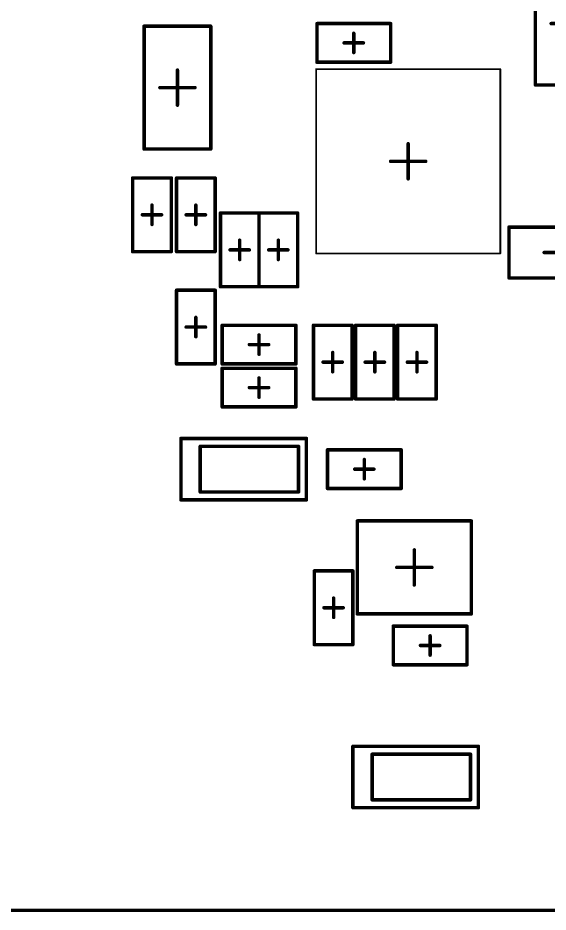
# Model space of a CAD drawing. Header units: millimetres. Extents: x 17 to 252, y 25 to 107.
# Drawn here: x 152.1 to 167.21, y 24.95 to 50.44 of the extents above; entities that cross this region are included whole.
import ezdxf

# ---------------------------------------------------------------- set-up
doc = ezdxf.new("R2010")
doc.units = ezdxf.units.MM
doc.layers.add('Mechanical1', color=6, linetype='Continuous')
doc.layers.add('Mechanical15', color=56, linetype='Continuous')

# ---------------------------------------------------------------- blocks, each defined once
blk = doc.blocks.new('RESC1005X04N_3')
at = {"layer": 'Mechanical15', "const_width": 0.1}
for points in [[(-1.05, -0.55), (-1.05, 0.55)], [(-1.05, 0.55), (1.05, 0.55)], [(1.05, -0.55), (1.05, 0.55)], [(0, -0.275), (0, 0.275)], [(-0.275, 0), (0.275, 0)], [(-1.05, -0.55), (1.05, -0.55)]]:
    blk.add_lwpolyline(points, dxfattribs=at)
at = {"layer": 'Mechanical15', "const_width": 0.05}
for points in [[(-1.075, 0.55, 1), (-1.025, 0.55, 1)], [(-1.075, 0.55, 1), (-1.025, 0.55, 1)], [(1.025, 0.55, 1), (1.075, 0.55, 1)], [(1.025, 0.55, 1), (1.075, 0.55, 1)], [(-0.025, 0.275, 1), (0.025, 0.275, 1)], [(-0.3, 0, 1), (-0.25, 0, 1)], [(0.25, 0, 1), (0.3, 0, 1)], [(-0.025, -0.275, 1), (0.025, -0.275, 1)], [(-1.075, -0.55, 1), (-1.025, -0.55, 1)], [(-1.075, -0.55, 1), (-1.025, -0.55, 1)], [(1.025, -0.55, 1), (1.075, -0.55, 1)], [(1.025, -0.55, 1), (1.075, -0.55, 1)]]:
    blk.add_lwpolyline(points, format="xyb", close=True, dxfattribs=at)
blk = doc.blocks.new('LEDSC16X08X08_2N_4')
at = {"layer": 'Mechanical15', "const_width": 0.1}
for points in [[(-1.95, -0.875), (-1.95, 0.875)], [(-1.925, 0.875), (1.625, 0.875)], [(1.625, -0.875), (1.625, 0.875)], [(-1.4, -0.65), (-1.4, 0.65)], [(-1.4, 0.65), (1.4, 0.65)], [(1.4, -0.65), (1.4, 0.65)], [(-1.4, -0.65), (1.4, -0.65)], [(-1.95, -0.875), (1.625, -0.875)]]:
    blk.add_lwpolyline(points, dxfattribs=at)
at = {"layer": 'Mechanical15', "const_width": 0.05}
for points in [[(-1.975, 0.875, 1), (-1.925, 0.875, 1)], [(-1.95, 0.875, 1), (-1.9, 0.875, 1)], [(1.6, 0.875, 1), (1.65, 0.875, 1)], [(1.6, 0.875, 1), (1.65, 0.875, 1)], [(-1.425, 0.65, 1), (-1.375, 0.65, 1)], [(-1.425, 0.65, 1), (-1.375, 0.65, 1)], [(1.375, 0.65, 1), (1.425, 0.65, 1)], [(1.375, 0.65, 1), (1.425, 0.65, 1)], [(-1.425, -0.65, 1), (-1.375, -0.65, 1)], [(-1.425, -0.65, 1), (-1.375, -0.65, 1)], [(1.375, -0.65, 1), (1.425, -0.65, 1)], [(1.375, -0.65, 1), (1.425, -0.65, 1)], [(-1.975, -0.875, 1), (-1.925, -0.875, 1)], [(-1.975, -0.875, 1), (-1.925, -0.875, 1)], [(1.6, -0.875, 1), (1.65, -0.875, 1)], [(1.6, -0.875, 1), (1.65, -0.875, 1)]]:
    blk.add_lwpolyline(points, format="xyb", close=True, dxfattribs=at)
blk = doc.blocks.new('CAPC1005X06N_14')
at = {"layer": 'Mechanical15', "const_width": 0.1}
for points in [[(-1.05, -0.55), (-1.05, 0.55)], [(1.05, 0.55), (-1.05, 0.55)], [(1.05, -0.55), (1.05, 0.55)], [(0, -0.275), (0, 0.275)], [(0.275, 0), (-0.275, 0)], [(1.05, -0.55), (-1.05, -0.55)]]:
    blk.add_lwpolyline(points, dxfattribs=at)
at = {"layer": 'Mechanical15', "const_width": 0.05}
for points in [[(-1.075, 0.55, 1), (-1.025, 0.55, 1)], [(-1.075, 0.55, 1), (-1.025, 0.55, 1)], [(1.025, 0.55, 1), (1.075, 0.55, 1)], [(1.025, 0.55, 1), (1.075, 0.55, 1)], [(-0.025, 0.275, 1), (0.025, 0.275, 1)], [(-0.3, 0, 1), (-0.25, 0, 1)], [(0.25, 0, 1), (0.3, 0, 1)], [(-0.025, -0.275, 1), (0.025, -0.275, 1)], [(-1.075, -0.55, 1), (-1.025, -0.55, 1)], [(-1.075, -0.55, 1), (-1.025, -0.55, 1)], [(1.025, -0.55, 1), (1.075, -0.55, 1)], [(1.025, -0.55, 1), (1.075, -0.55, 1)]]:
    blk.add_lwpolyline(points, format="xyb", close=True, dxfattribs=at)
blk = doc.blocks.new('CAPC1005X06N_54')
at = {"layer": 'Mechanical15', "const_width": 0.1}
for points in [[(-1.05, -0.55), (-1.05, 0.55)], [(-1.05, 0.55), (1.05, 0.55)], [(1.05, -0.55), (1.05, 0.55)], [(0, -0.275), (0, 0.275)], [(-0.275, 0), (0.275, 0)], [(-1.05, -0.55), (1.05, -0.55)]]:
    blk.add_lwpolyline(points, dxfattribs=at)
at = {"layer": 'Mechanical15', "const_width": 0.05}
for points in [[(-1.075, 0.55, 1), (-1.025, 0.55, 1)], [(-1.075, 0.55, 1), (-1.025, 0.55, 1)], [(1.025, 0.55, 1), (1.075, 0.55, 1)], [(1.025, 0.55, 1), (1.075, 0.55, 1)], [(-0.025, 0.275, 1), (0.025, 0.275, 1)], [(-0.3, 0, 1), (-0.25, 0, 1)], [(0.25, 0, 1), (0.3, 0, 1)], [(-0.025, -0.275, 1), (0.025, -0.275, 1)], [(-1.075, -0.55, 1), (-1.025, -0.55, 1)], [(-1.075, -0.55, 1), (-1.025, -0.55, 1)], [(1.025, -0.55, 1), (1.075, -0.55, 1)], [(1.025, -0.55, 1), (1.075, -0.55, 1)]]:
    blk.add_lwpolyline(points, format="xyb", close=True, dxfattribs=at)
blk = doc.blocks.new('CAPC1608X09N_56')
at = {"layer": 'Mechanical15', "const_width": 0.1}
for points in [[(-1.45, 0.725), (1.45, 0.725)], [(-1.45, -0.725), (-1.45, 0.725)], [(1.45, -0.725), (1.45, 0.725)], [(0, -0.45), (0, 0.45)], [(-0.45, 0), (0.45, 0)], [(-1.45, -0.725), (1.45, -0.725)]]:
    blk.add_lwpolyline(points, dxfattribs=at)
at = {"layer": 'Mechanical15', "const_width": 0.05}
for points in [[(-1.475, 0.725, 1), (-1.425, 0.725, 1)], [(-1.475, 0.725, 1), (-1.425, 0.725, 1)], [(1.425, 0.725, 1), (1.475, 0.725, 1)], [(1.425, 0.725, 1), (1.475, 0.725, 1)], [(-0.025, 0.45, 1), (0.025, 0.45, 1)], [(-0.475, 0, 1), (-0.425, 0, 1)], [(0.425, 0, 1), (0.475, 0, 1)], [(-0.025, -0.45, 1), (0.025, -0.45, 1)], [(-1.475, -0.725, 1), (-1.425, -0.725, 1)], [(-1.475, -0.725, 1), (-1.425, -0.725, 1)], [(1.425, -0.725, 1), (1.475, -0.725, 1)], [(1.425, -0.725, 1), (1.475, -0.725, 1)]]:
    blk.add_lwpolyline(points, format="xyb", close=True, dxfattribs=at)
blk = doc.blocks.new('CAPC2012X14N_57')
at = {"layer": 'Mechanical15', "const_width": 0.1}
for points in [[(-1.75, 0.95), (1.75, 0.95)], [(-1.75, 0.95), (-1.75, -0.95)], [(1.75, 0.95), (1.75, -0.95)], [(0, 0.5), (0, -0.5)], [(-0.5, 0), (0.5, 0)], [(-1.75, -0.95), (1.75, -0.95)]]:
    blk.add_lwpolyline(points, dxfattribs=at)
at = {"layer": 'Mechanical15', "const_width": 0.05}
for points in [[(-1.775, 0.95, 1), (-1.725, 0.95, 1)], [(-1.775, 0.95, 1), (-1.725, 0.95, 1)], [(1.725, 0.95, 1), (1.775, 0.95, 1)], [(1.725, 0.95, 1), (1.775, 0.95, 1)], [(-0.025, 0.5, 1), (0.025, 0.5, 1)], [(-0.525, 0, 1), (-0.475, 0, 1)], [(0.475, 0, 1), (0.525, 0, 1)], [(-0.025, -0.5, 1), (0.025, -0.5, 1)], [(-1.775, -0.95, 1), (-1.725, -0.95, 1)], [(-1.775, -0.95, 1), (-1.725, -0.95, 1)], [(1.725, -0.95, 1), (1.775, -0.95, 1)], [(1.725, -0.95, 1), (1.775, -0.95, 1)]]:
    blk.add_lwpolyline(points, format="xyb", close=True, dxfattribs=at)
blk = doc.blocks.new('CAPC2012X14N_61')
at = {"layer": 'Mechanical15', "const_width": 0.1}
for points in [[(1.75, 0.95), (-1.75, 0.95)], [(-1.75, -0.95), (-1.75, 0.95)], [(1.75, -0.95), (1.75, 0.95)], [(0, -0.5), (0, 0.5)], [(0.5, 0), (-0.5, 0)], [(1.75, -0.95), (-1.75, -0.95)]]:
    blk.add_lwpolyline(points, dxfattribs=at)
at = {"layer": 'Mechanical15', "const_width": 0.05}
for points in [[(-1.775, 0.95, 1), (-1.725, 0.95, 1)], [(-1.775, 0.95, 1), (-1.725, 0.95, 1)], [(1.725, 0.95, 1), (1.775, 0.95, 1)], [(1.725, 0.95, 1), (1.775, 0.95, 1)], [(-0.025, 0.5, 1), (0.025, 0.5, 1)], [(-0.525, 0, 1), (-0.475, 0, 1)], [(0.475, 0, 1), (0.525, 0, 1)], [(-0.025, -0.5, 1), (0.025, -0.5, 1)], [(-1.775, -0.95, 1), (-1.725, -0.95, 1)], [(-1.775, -0.95, 1), (-1.725, -0.95, 1)], [(1.725, -0.95, 1), (1.775, -0.95, 1)], [(1.725, -0.95, 1), (1.775, -0.95, 1)]]:
    blk.add_lwpolyline(points, format="xyb", close=True, dxfattribs=at)
blk = doc.blocks.new('RESC1005X04N_107')
at = {"layer": 'Mechanical15', "const_width": 0.1}
for points in [[(1.05, 0.55), (-1.05, 0.55)], [(-1.05, 0.55), (-1.05, -0.55)], [(1.05, 0.55), (1.05, -0.55)], [(0, 0.275), (0, -0.275)], [(0.275, 0), (-0.275, 0)], [(1.05, -0.55), (-1.05, -0.55)]]:
    blk.add_lwpolyline(points, dxfattribs=at)
at = {"layer": 'Mechanical15', "const_width": 0.05}
for points in [[(-1.075, 0.55, 1), (-1.025, 0.55, 1)], [(-1.075, 0.55, 1), (-1.025, 0.55, 1)], [(1.025, 0.55, 1), (1.075, 0.55, 1)], [(1.025, 0.55, 1), (1.075, 0.55, 1)], [(-0.025, 0.275, 1), (0.025, 0.275, 1)], [(-0.3, 0, 1), (-0.25, 0, 1)], [(0.25, 0, 1), (0.3, 0, 1)], [(-0.025, -0.275, 1), (0.025, -0.275, 1)], [(-1.075, -0.55, 1), (-1.025, -0.55, 1)], [(-1.075, -0.55, 1), (-1.025, -0.55, 1)], [(1.025, -0.55, 1), (1.075, -0.55, 1)], [(1.025, -0.55, 1), (1.075, -0.55, 1)]]:
    blk.add_lwpolyline(points, format="xyb", close=True, dxfattribs=at)
blk = doc.blocks.new('RESC1005X04N_146')
at = {"layer": 'Mechanical15', "const_width": 0.1}
for points in [[(1.05, 0.55), (-1.05, 0.55)], [(-1.05, -0.55), (-1.05, 0.55)], [(1.05, -0.55), (1.05, 0.55)], [(0, -0.275), (0, 0.275)], [(0.275, 0), (-0.275, 0)], [(1.05, -0.55), (-1.05, -0.55)]]:
    blk.add_lwpolyline(points, dxfattribs=at)
at = {"layer": 'Mechanical15', "const_width": 0.05}
for points in [[(-1.075, 0.55, 1), (-1.025, 0.55, 1)], [(-1.075, 0.55, 1), (-1.025, 0.55, 1)], [(1.025, 0.55, 1), (1.075, 0.55, 1)], [(1.025, 0.55, 1), (1.075, 0.55, 1)], [(-0.025, 0.275, 1), (0.025, 0.275, 1)], [(-0.3, 0, 1), (-0.25, 0, 1)], [(0.25, 0, 1), (0.3, 0, 1)], [(-0.025, -0.275, 1), (0.025, -0.275, 1)], [(-1.075, -0.55, 1), (-1.025, -0.55, 1)], [(-1.075, -0.55, 1), (-1.025, -0.55, 1)], [(1.025, -0.55, 1), (1.075, -0.55, 1)], [(1.025, -0.55, 1), (1.075, -0.55, 1)]]:
    blk.add_lwpolyline(points, format="xyb", close=True, dxfattribs=at)
blk = doc.blocks.new('RESC1005X04N_147')
at = {"layer": 'Mechanical15', "const_width": 0.1}
for points in [[(1.05, 0.55), (-1.05, 0.55)], [(-1.05, -0.55), (-1.05, 0.55)], [(1.05, -0.55), (1.05, 0.55)], [(0, -0.275), (0, 0.275)], [(0.275, 0), (-0.275, 0)], [(1.05, -0.55), (-1.05, -0.55)]]:
    blk.add_lwpolyline(points, dxfattribs=at)
at = {"layer": 'Mechanical15', "const_width": 0.05}
for points in [[(-1.075, 0.55, 1), (-1.025, 0.55, 1)], [(-1.075, 0.55, 1), (-1.025, 0.55, 1)], [(1.025, 0.55, 1), (1.075, 0.55, 1)], [(1.025, 0.55, 1), (1.075, 0.55, 1)], [(-0.025, 0.275, 1), (0.025, 0.275, 1)], [(-0.3, 0, 1), (-0.25, 0, 1)], [(0.25, 0, 1), (0.3, 0, 1)], [(-0.025, -0.275, 1), (0.025, -0.275, 1)], [(-1.075, -0.55, 1), (-1.025, -0.55, 1)], [(-1.075, -0.55, 1), (-1.025, -0.55, 1)], [(1.025, -0.55, 1), (1.075, -0.55, 1)], [(1.025, -0.55, 1), (1.075, -0.55, 1)]]:
    blk.add_lwpolyline(points, format="xyb", close=True, dxfattribs=at)
blk = doc.blocks.new('RESC1005X04N_148')
at = {"layer": 'Mechanical15', "const_width": 0.1}
for points in [[(1.05, 0.55), (-1.05, 0.55)], [(-1.05, -0.55), (-1.05, 0.55)], [(1.05, -0.55), (1.05, 0.55)], [(0, -0.275), (0, 0.275)], [(0.275, 0), (-0.275, 0)], [(1.05, -0.55), (-1.05, -0.55)]]:
    blk.add_lwpolyline(points, dxfattribs=at)
at = {"layer": 'Mechanical15', "const_width": 0.05}
for points in [[(-1.075, 0.55, 1), (-1.025, 0.55, 1)], [(-1.075, 0.55, 1), (-1.025, 0.55, 1)], [(1.025, 0.55, 1), (1.075, 0.55, 1)], [(1.025, 0.55, 1), (1.075, 0.55, 1)], [(-0.025, 0.275, 1), (0.025, 0.275, 1)], [(-0.3, 0, 1), (-0.25, 0, 1)], [(0.25, 0, 1), (0.3, 0, 1)], [(-0.025, -0.275, 1), (0.025, -0.275, 1)], [(-1.075, -0.55, 1), (-1.025, -0.55, 1)], [(-1.075, -0.55, 1), (-1.025, -0.55, 1)], [(1.025, -0.55, 1), (1.075, -0.55, 1)], [(1.025, -0.55, 1), (1.075, -0.55, 1)]]:
    blk.add_lwpolyline(points, format="xyb", close=True, dxfattribs=at)
blk = doc.blocks.new('RESC1005X04N_149')
at = {"layer": 'Mechanical15', "const_width": 0.1}
for points in [[(1.05, 0.55), (-1.05, 0.55)], [(-1.05, -0.55), (-1.05, 0.55)], [(1.05, -0.55), (1.05, 0.55)], [(0, -0.275), (0, 0.275)], [(0.275, 0), (-0.275, 0)], [(1.05, -0.55), (-1.05, -0.55)]]:
    blk.add_lwpolyline(points, dxfattribs=at)
at = {"layer": 'Mechanical15', "const_width": 0.05}
for points in [[(-1.075, 0.55, 1), (-1.025, 0.55, 1)], [(-1.075, 0.55, 1), (-1.025, 0.55, 1)], [(1.025, 0.55, 1), (1.075, 0.55, 1)], [(1.025, 0.55, 1), (1.075, 0.55, 1)], [(-0.025, 0.275, 1), (0.025, 0.275, 1)], [(-0.3, 0, 1), (-0.25, 0, 1)], [(0.25, 0, 1), (0.3, 0, 1)], [(-0.025, -0.275, 1), (0.025, -0.275, 1)], [(-1.075, -0.55, 1), (-1.025, -0.55, 1)], [(-1.075, -0.55, 1), (-1.025, -0.55, 1)], [(1.025, -0.55, 1), (1.075, -0.55, 1)], [(1.025, -0.55, 1), (1.075, -0.55, 1)]]:
    blk.add_lwpolyline(points, format="xyb", close=True, dxfattribs=at)
blk = doc.blocks.new('RESC1005X04N_150')
at = {"layer": 'Mechanical15', "const_width": 0.1}
for points in [[(1.05, 0.55), (-1.05, 0.55)], [(-1.05, -0.55), (-1.05, 0.55)], [(1.05, -0.55), (1.05, 0.55)], [(0, -0.275), (0, 0.275)], [(0.275, 0), (-0.275, 0)], [(1.05, -0.55), (-1.05, -0.55)]]:
    blk.add_lwpolyline(points, dxfattribs=at)
at = {"layer": 'Mechanical15', "const_width": 0.05}
for points in [[(-1.075, 0.55, 1), (-1.025, 0.55, 1)], [(-1.075, 0.55, 1), (-1.025, 0.55, 1)], [(1.025, 0.55, 1), (1.075, 0.55, 1)], [(1.025, 0.55, 1), (1.075, 0.55, 1)], [(-0.025, 0.275, 1), (0.025, 0.275, 1)], [(-0.3, 0, 1), (-0.25, 0, 1)], [(0.25, 0, 1), (0.3, 0, 1)], [(-0.025, -0.275, 1), (0.025, -0.275, 1)], [(-1.075, -0.55, 1), (-1.025, -0.55, 1)], [(-1.075, -0.55, 1), (-1.025, -0.55, 1)], [(1.025, -0.55, 1), (1.075, -0.55, 1)], [(1.025, -0.55, 1), (1.075, -0.55, 1)]]:
    blk.add_lwpolyline(points, format="xyb", close=True, dxfattribs=at)
blk = doc.blocks.new('RESC1005X04N_155')
at = {"layer": 'Mechanical15', "const_width": 0.1}
for points in [[(-1.05, 0.55), (1.05, 0.55)], [(-1.05, -0.55), (-1.05, 0.55)], [(1.05, -0.55), (1.05, 0.55)], [(0, -0.275), (0, 0.275)], [(-0.275, 0), (0.275, 0)], [(-1.05, -0.55), (1.05, -0.55)]]:
    blk.add_lwpolyline(points, dxfattribs=at)
at = {"layer": 'Mechanical15', "const_width": 0.05}
for points in [[(-1.075, 0.55, 1), (-1.025, 0.55, 1)], [(-1.075, 0.55, 1), (-1.025, 0.55, 1)], [(1.025, 0.55, 1), (1.075, 0.55, 1)], [(1.025, 0.55, 1), (1.075, 0.55, 1)], [(-0.025, 0.275, 1), (0.025, 0.275, 1)], [(-0.3, 0, 1), (-0.25, 0, 1)], [(0.25, 0, 1), (0.3, 0, 1)], [(-0.025, -0.275, 1), (0.025, -0.275, 1)], [(-1.075, -0.55, 1), (-1.025, -0.55, 1)], [(-1.075, -0.55, 1), (-1.025, -0.55, 1)], [(1.025, -0.55, 1), (1.075, -0.55, 1)], [(1.025, -0.55, 1), (1.075, -0.55, 1)]]:
    blk.add_lwpolyline(points, format="xyb", close=True, dxfattribs=at)
blk = doc.blocks.new('RESC1005X04N_157')
at = {"layer": 'Mechanical15', "const_width": 0.1}
for points in [[(-1.05, 0.55), (1.05, 0.55)], [(-1.05, 0.55), (-1.05, -0.55)], [(1.05, 0.55), (1.05, -0.55)], [(0, 0.275), (0, -0.275)], [(-0.275, 0), (0.275, 0)], [(-1.05, -0.55), (1.05, -0.55)]]:
    blk.add_lwpolyline(points, dxfattribs=at)
at = {"layer": 'Mechanical15', "const_width": 0.05}
for points in [[(-1.075, 0.55, 1), (-1.025, 0.55, 1)], [(-1.075, 0.55, 1), (-1.025, 0.55, 1)], [(1.025, 0.55, 1), (1.075, 0.55, 1)], [(1.025, 0.55, 1), (1.075, 0.55, 1)], [(-0.025, 0.275, 1), (0.025, 0.275, 1)], [(-0.3, 0, 1), (-0.25, 0, 1)], [(0.25, 0, 1), (0.3, 0, 1)], [(-0.025, -0.275, 1), (0.025, -0.275, 1)], [(-1.075, -0.55, 1), (-1.025, -0.55, 1)], [(-1.075, -0.55, 1), (-1.025, -0.55, 1)], [(1.025, -0.55, 1), (1.075, -0.55, 1)], [(1.025, -0.55, 1), (1.075, -0.55, 1)]]:
    blk.add_lwpolyline(points, format="xyb", close=True, dxfattribs=at)
blk = doc.blocks.new('RESC1005X04N_158')
at = {"layer": 'Mechanical15', "const_width": 0.1}
for points in [[(1.05, 0.55), (-1.05, 0.55)], [(-1.05, -0.55), (-1.05, 0.55)], [(1.05, -0.55), (1.05, 0.55)], [(0, -0.275), (0, 0.275)], [(0.275, 0), (-0.275, 0)], [(1.05, -0.55), (-1.05, -0.55)]]:
    blk.add_lwpolyline(points, dxfattribs=at)
at = {"layer": 'Mechanical15', "const_width": 0.05}
for points in [[(-1.075, 0.55, 1), (-1.025, 0.55, 1)], [(-1.075, 0.55, 1), (-1.025, 0.55, 1)], [(1.025, 0.55, 1), (1.075, 0.55, 1)], [(1.025, 0.55, 1), (1.075, 0.55, 1)], [(-0.025, 0.275, 1), (0.025, 0.275, 1)], [(-0.3, 0, 1), (-0.25, 0, 1)], [(0.25, 0, 1), (0.3, 0, 1)], [(-0.025, -0.275, 1), (0.025, -0.275, 1)], [(-1.075, -0.55, 1), (-1.025, -0.55, 1)], [(-1.075, -0.55, 1), (-1.025, -0.55, 1)], [(1.025, -0.55, 1), (1.075, -0.55, 1)], [(1.025, -0.55, 1), (1.075, -0.55, 1)]]:
    blk.add_lwpolyline(points, format="xyb", close=True, dxfattribs=at)
blk = doc.blocks.new('RESC1005X04N_160')
at = {"layer": 'Mechanical15', "const_width": 0.1}
for points in [[(1.05, 0.55), (-1.05, 0.55)], [(-1.05, 0.55), (-1.05, -0.55)], [(1.05, 0.55), (1.05, -0.55)], [(0, 0.275), (0, -0.275)], [(0.275, 0), (-0.275, 0)], [(1.05, -0.55), (-1.05, -0.55)]]:
    blk.add_lwpolyline(points, dxfattribs=at)
at = {"layer": 'Mechanical15', "const_width": 0.05}
for points in [[(-1.075, 0.55, 1), (-1.025, 0.55, 1)], [(-1.075, 0.55, 1), (-1.025, 0.55, 1)], [(1.025, 0.55, 1), (1.075, 0.55, 1)], [(1.025, 0.55, 1), (1.075, 0.55, 1)], [(-0.025, 0.275, 1), (0.025, 0.275, 1)], [(-0.3, 0, 1), (-0.25, 0, 1)], [(0.25, 0, 1), (0.3, 0, 1)], [(-0.025, -0.275, 1), (0.025, -0.275, 1)], [(-1.075, -0.55, 1), (-1.025, -0.55, 1)], [(-1.075, -0.55, 1), (-1.025, -0.55, 1)], [(1.025, -0.55, 1), (1.075, -0.55, 1)], [(1.025, -0.55, 1), (1.075, -0.55, 1)]]:
    blk.add_lwpolyline(points, format="xyb", close=True, dxfattribs=at)
blk = doc.blocks.new('TSQFP50P1200X1200X160_64N_218')
at = {"layer": 'Mechanical15', "const_width": 0.1}
for points in [[(-6.7, 6.7), (6.7, 6.7)], [(-6.7, -6.7), (-6.7, 6.7)], [(6.7, -6.7), (6.7, 6.7)], [(0, -0.5), (0, 0.5)], [(-0.5, 0), (0.5, 0)], [(-6.7, -6.7), (6.7, -6.7)]]:
    blk.add_lwpolyline(points, dxfattribs=at)
at = {"layer": 'Mechanical15', "const_width": 0.05}
for points in [[(-6.725, 6.7, 1), (-6.675, 6.7, 1)], [(-6.725, 6.7, 1), (-6.675, 6.7, 1)], [(6.675, 6.7, 1), (6.725, 6.7, 1)], [(6.675, 6.7, 1), (6.725, 6.7, 1)], [(-0.025, 0.5, 1), (0.025, 0.5, 1)], [(-0.525, 0, 1), (-0.475, 0, 1)], [(0.475, 0, 1), (0.525, 0, 1)], [(-0.025, -0.5, 1), (0.025, -0.5, 1)], [(-6.725, -6.7, 1), (-6.675, -6.7, 1)], [(-6.725, -6.7, 1), (-6.675, -6.7, 1)], [(6.675, -6.7, 1), (6.725, -6.7, 1)], [(6.675, -6.7, 1), (6.725, -6.7, 1)]]:
    blk.add_lwpolyline(points, format="xyb", close=True, dxfattribs=at)
blk = doc.blocks.new('QFN50P400X400X100_HS_25N_224')
at = {"layer": 'Mechanical15'}
for points, const_width in [([(2.625, 2.625), (-2.625, 2.625)], 0.05), ([(-2.625, -2.625), (-2.625, 2.625)], 0.05), ([(2.625, -2.625), (2.625, 2.625)], 0.05), ([(0, -0.5), (0, 0.5)], 0.1), ([(0.5, 0), (-0.5, 0)], 0.1), ([(2.625, -2.625), (-2.625, -2.625)], 0.05)]:
    blk.add_lwpolyline(points, dxfattribs=dict(at, const_width=const_width))
for points, const_width in [([(-2.638, 2.625, 1), (-2.613, 2.625, 1)], 0.025), ([(-2.638, 2.625, 1), (-2.613, 2.625, 1)], 0.025), ([(2.613, 2.625, 1), (2.638, 2.625, 1)], 0.025), ([(2.613, 2.625, 1), (2.638, 2.625, 1)], 0.025), ([(-0.025, 0.5, 1), (0.025, 0.5, 1)], 0.05), ([(-0.525, 0, 1), (-0.475, 0, 1)], 0.05), ([(0.475, 0, 1), (0.525, 0, 1)], 0.05), ([(-0.025, -0.5, 1), (0.025, -0.5, 1)], 0.05), ([(-2.638, -2.625, 1), (-2.613, -2.625, 1)], 0.025), ([(-2.638, -2.625, 1), (-2.613, -2.625, 1)], 0.025), ([(2.613, -2.625, 1), (2.638, -2.625, 1)], 0.025), ([(2.613, -2.625, 1), (2.638, -2.625, 1)], 0.025)]:
    blk.add_lwpolyline(points, format="xyb", close=True, dxfattribs=dict(at, const_width=const_width))
blk = doc.blocks.new('LEDSC16X08X08_2N_244')
at = {"layer": 'Mechanical15', "const_width": 0.1}
for points in [[(-1.95, -0.875), (-1.95, 0.875)], [(-1.925, 0.875), (1.625, 0.875)], [(1.625, -0.875), (1.625, 0.875)], [(-1.4, 0.65), (1.4, 0.65)], [(-1.4, -0.65), (-1.4, 0.65)], [(1.4, -0.65), (1.4, 0.65)], [(-1.4, -0.65), (1.4, -0.65)], [(-1.95, -0.875), (1.625, -0.875)]]:
    blk.add_lwpolyline(points, dxfattribs=at)
at = {"layer": 'Mechanical15', "const_width": 0.05}
for points in [[(-1.975, 0.875, 1), (-1.925, 0.875, 1)], [(-1.95, 0.875, 1), (-1.9, 0.875, 1)], [(1.6, 0.875, 1), (1.65, 0.875, 1)], [(1.6, 0.875, 1), (1.65, 0.875, 1)], [(-1.425, 0.65, 1), (-1.375, 0.65, 1)], [(-1.425, 0.65, 1), (-1.375, 0.65, 1)], [(1.375, 0.65, 1), (1.425, 0.65, 1)], [(1.375, 0.65, 1), (1.425, 0.65, 1)], [(-1.425, -0.65, 1), (-1.375, -0.65, 1)], [(-1.425, -0.65, 1), (-1.375, -0.65, 1)], [(1.375, -0.65, 1), (1.425, -0.65, 1)], [(1.375, -0.65, 1), (1.425, -0.65, 1)], [(-1.975, -0.875, 1), (-1.925, -0.875, 1)], [(-1.975, -0.875, 1), (-1.925, -0.875, 1)], [(1.6, -0.875, 1), (1.65, -0.875, 1)], [(1.6, -0.875, 1), (1.65, -0.875, 1)]]:
    blk.add_lwpolyline(points, format="xyb", close=True, dxfattribs=at)
blk = doc.blocks.new('SOT65P210X110_5N_286')
at = {"layer": 'Mechanical15', "const_width": 0.1}
for points in [[(1.625, 1.325), (-1.625, 1.325)], [(-1.625, 1.325), (-1.625, -1.325)], [(1.625, 1.325), (1.625, -1.325)], [(0, 0.5), (0, -0.5)], [(0.5, 0), (-0.5, 0)], [(1.625, -1.325), (-1.625, -1.325)]]:
    blk.add_lwpolyline(points, dxfattribs=at)
at = {"layer": 'Mechanical15', "const_width": 0.05}
for points in [[(-1.65, 1.325, 1), (-1.6, 1.325, 1)], [(-1.65, 1.325, 1), (-1.6, 1.325, 1)], [(1.6, 1.325, 1), (1.65, 1.325, 1)], [(1.6, 1.325, 1), (1.65, 1.325, 1)], [(-0.025, 0.5, 1), (0.025, 0.5, 1)], [(-0.525, 0, 1), (-0.475, 0, 1)], [(0.475, 0, 1), (0.525, 0, 1)], [(-0.025, -0.5, 1), (0.025, -0.5, 1)], [(-1.65, -1.325, 1), (-1.6, -1.325, 1)], [(-1.65, -1.325, 1), (-1.6, -1.325, 1)], [(1.6, -1.325, 1), (1.65, -1.325, 1)], [(1.6, -1.325, 1), (1.65, -1.325, 1)]]:
    blk.add_lwpolyline(points, format="xyb", close=True, dxfattribs=at)
blk = doc.blocks.new('RESC1005X04N_369')
at = {"layer": 'Mechanical15', "const_width": 0.1}
for points in [[(-1.05, 0.55), (1.05, 0.55)], [(-1.05, 0.55), (-1.05, -0.55)], [(1.05, 0.55), (1.05, -0.55)], [(0, 0.275), (0, -0.275)], [(-0.275, 0), (0.275, 0)], [(-1.05, -0.55), (1.05, -0.55)]]:
    blk.add_lwpolyline(points, dxfattribs=at)
at = {"layer": 'Mechanical15', "const_width": 0.05}
for points in [[(-1.075, 0.55, 1), (-1.025, 0.55, 1)], [(-1.075, 0.55, 1), (-1.025, 0.55, 1)], [(1.025, 0.55, 1), (1.075, 0.55, 1)], [(1.025, 0.55, 1), (1.075, 0.55, 1)], [(-0.025, 0.275, 1), (0.025, 0.275, 1)], [(-0.3, 0, 1), (-0.25, 0, 1)], [(0.25, 0, 1), (0.3, 0, 1)], [(-0.025, -0.275, 1), (0.025, -0.275, 1)], [(-1.075, -0.55, 1), (-1.025, -0.55, 1)], [(-1.075, -0.55, 1), (-1.025, -0.55, 1)], [(1.025, -0.55, 1), (1.075, -0.55, 1)], [(1.025, -0.55, 1), (1.075, -0.55, 1)]]:
    blk.add_lwpolyline(points, format="xyb", close=True, dxfattribs=at)

msp = doc.modelspace()

# ---------------------------------------------------------------- linework, layer by layer
at = {"layer": 'Mechanical1', "const_width": 0.1}
msp.add_lwpolyline([(19, 25), (250, 25)], dxfattribs=at)

# ---------------------------------------------------------------- block references
for name, p, rotation in [('TSQFP50P1200X1200X160_64N_218', (147.75, 57.825), 45), ('CAPC2012X14N_57', (167.8, 50.275), 270), ('CAPC2012X14N_61', (156.65, 48.45), 90), ('RESC1005X04N_160', (161.675, 49.725), 180), ('QFN50P400X400X100_HS_25N_224', (163.225, 46.35), 90), ('RESC1005X04N_147', (155.925, 44.825), 90), ('RESC1005X04N_146', (157.175, 44.825), 90), ('RESC1005X04N_157', (158.425, 43.825), 270), ('RESC1005X04N_369', (159.525, 43.825), 270), ('CAPC1608X09N_56', (167.55, 43.75), 360), ('RESC1005X04N_158', (157.175, 41.625), 90), ('CAPC1005X06N_54', (158.975, 41.125), 360), ('RESC1005X04N_148', (161.075, 40.625), 90), ('RESC1005X04N_150', (162.275, 40.625), 90), ('RESC1005X04N_149', (163.475, 40.625), 90), ('RESC1005X04N_155', (158.975, 39.9), 360), ('LEDSC16X08X08_2N_4', (158.7, 37.575), 360), ('RESC1005X04N_3', (161.975, 37.575), 360), ('SOT65P210X110_5N_286', (163.4, 34.775), 180), ('CAPC1005X06N_14', (161.1, 33.625), 90), ('RESC1005X04N_107', (163.85, 32.55), 180), ('LEDSC16X08X08_2N_244', (163.6, 28.8), 360)]:
    msp.add_blockref(name, p, dxfattribs=dict(rotation=rotation))

doc.saveas('drawing.dxf')
